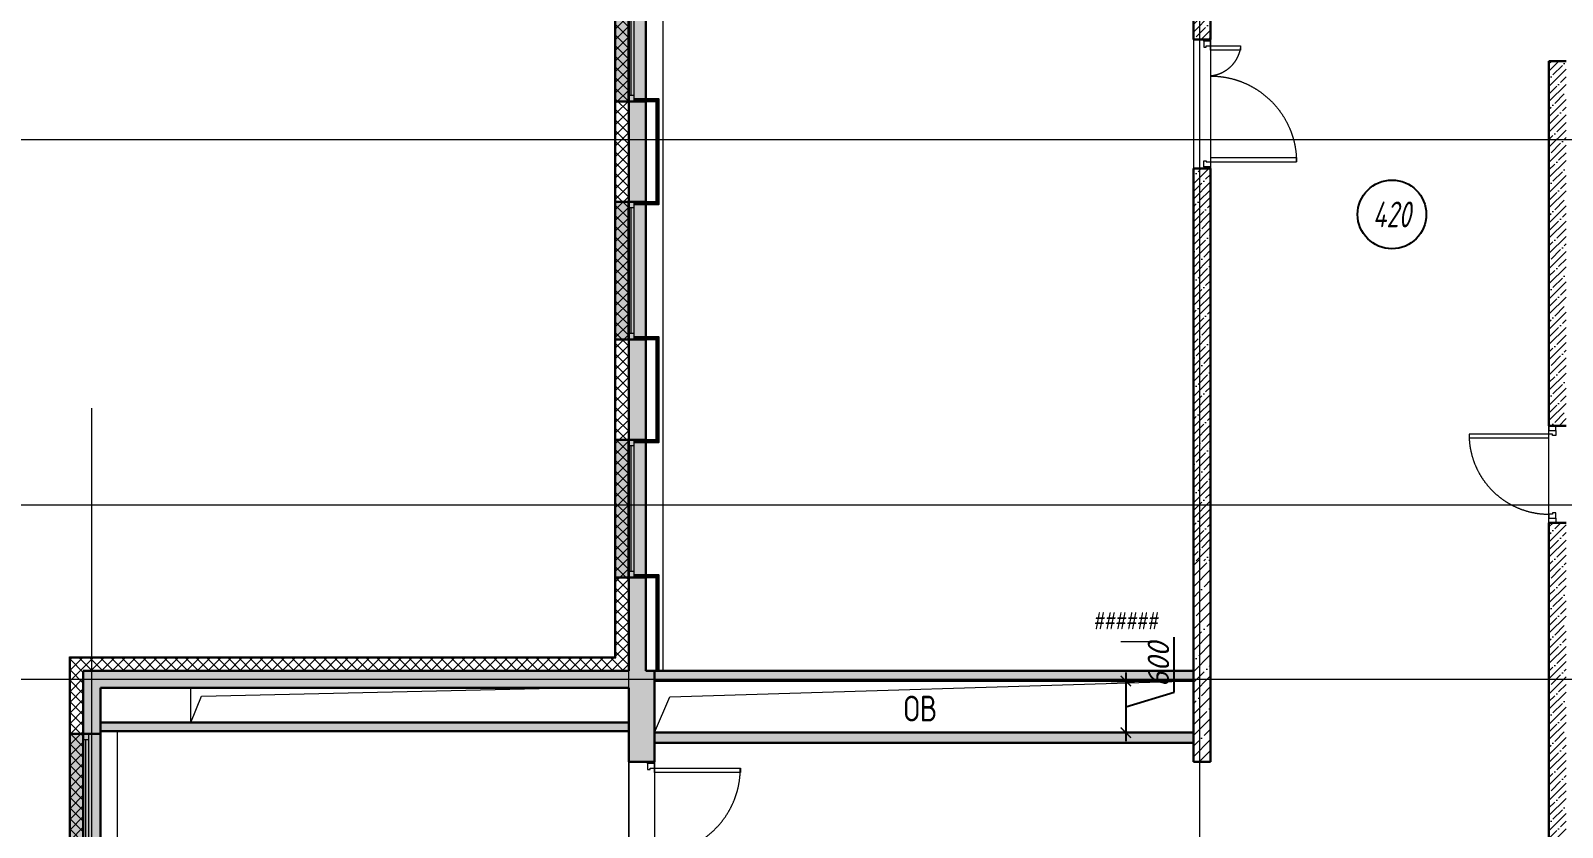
# Model space of a CAD drawing. Extents: x -96705 to 1864084, y -482104 to 235.
# Drawn here: x 926057 to 943891, y -147960 to -138688 of the extents above; entities that cross this region are included whole.
import ezdxf
from ezdxf import colors
from ezdxf.entities.mleader import LeaderData, LeaderLine
from ezdxf.enums import TextEntityAlignment as Align
from ezdxf.math import Vec2, Vec3

# ---------------------------------------------------------------- set-up
doc = ezdxf.new("R2010")
doc.units = 0
doc.header["$LTSCALE"] = 100
doc.header["$PDMODE"] = 1
doc.header["$PDSIZE"] = 200
for name, pattern in [('ACAD_ISO03W100', [30, 12, -18]), ('ADSK_Штриховая_ш2 п1', [3, 2, -1]), ('CENTER', [2, 1.25, -0.25, 0.25, -0.25])]:
    doc.linetypes.add(name, pattern=pattern)
doc.layers.get('Defpoints').update_dxf_attribs({"color": 42})
for name, color, linetype, lineweight in [('АР_Двери', 5, 'Continuous', 18), ('АР_Маркер экспликации', 239, 'Continuous', 13), ('АР_Навесной фасад', 5, 'Continuous', 5), ('АР_Номер помещения', 1, 'Continuous', 25), ('АР_Окна БЛОК', 250, 'Continuous', 13), ('АР_Оси', 193, 'Continuous', 9), ('АР_Отметки', 250, 'Continuous', 15), ('АР_Перегородки газоблок', 165, 'Continuous', 30), ('АР_Перегородки газоблок_Штрих', 165, 'Continuous', 5), ('АР_Подоконники', 163, 'Continuous', 9), ('АР_Помещения_площадь', 19, 'Continuous', 9), ('АР_Сущ Несущая стена', 202, 'Continuous', 30), ('АР_тонкая линия', 250, 'Continuous', 0), ('АР_Утеплитель', 250, 'Continuous', 9), ('АР_Штриховка монолит', 250, 'Continuous', 9), ('Размер шахт', 95, 'Continuous', 9)]:
    doc.layers.add(name, color=color, linetype=linetype, lineweight=lineweight)
doc.layers.add('АР_Отверстия', color=251, linetype='Continuous')
doc.styles.add('ICOCPEUR', font='isocpeur.ttf')
doc.styles.add('ISOCPEUR', font='isocpeui.ttf', dxfattribs={"height": 250})
doc.styles.get("Standard").update_dxf_attribs({"font": 'arial.ttf'})
doc.dimstyles.new('R_100', dxfattribs={"dimtxt": 270, "dimasz": 120, "dimexe": 100, "dimexo": 0, "dimgap": 60, "dimtad": 1, "dimdec": 0, "dimrnd": 5, "dimzin": 0, "dimdsep": 46, "dimtxsty": 'ISOCPEUR', "dimblk": 'ARCHTICK', "dimcen": 0, "dimdle": 100, "dimclrd": 256, "dimclre": 256, "dimclrt": 256, "dimadec": 0, "dimazin": 0, "dimtfac": 2, "dimtdec": 0, "dimtofl": 0, "dimtmove": 1, "dimatfit": 3, "dimfxl": 1, "dimtvp": 3, "dimtolj": 1, "dimtzin": 0, "dimarcsym": 0})
pattern_1 = [(45, (731759.35, -210952.4), (-88.38835, 88.38835), []), (45, (731847.74, -210952.4), (-88.38835, 88.38835), [156.25, -31.25, 0, -31.25])]
pattern_2 = [(50, (731759.35, -210952.4), (215.17805, -18.82564), [22.5, -247.5]), (355, (731759.35, -210952.4), (-41.6254, 225.65764), [18, -198]), (100.45144, (731777.28, -210953.96), (173.55265, 206.832), [19.12206, -210.34263]), (46.1842, (731759.35, -210892.4), (320.1724, -49.6558), [33.75, -371.25]), (96.63564, (731786.03, -210896.53), (280.3986, 292.2356), [28.6831, -315.51413]), (351.18416, (731759.35, -210892.4), (280.3986, 292.2356), [27, -297]), (21, (731789.35, -210907.4), (179.07212, -120.78567), [22.5, -247.5]), (326, (731789.35, -210907.4), (72.9946, 217.54501), [18, -198]), (71.45144, (731804.27, -210917.46), (252.06671, 96.75935), [19.12206, -210.34263]), (37.5, (731759.35, -210952.394), (3.647957, 99.868156), [0, -195.6, 0, -201, 0, -198.75]), (7.5, (731759.35, -210952.39), (78.92086, 118.323514), [0, -114.6, 0, -191.1, 0, -75.75]), (327.5, (731692.45, -210952.394), (160.14673, -6.766462), [0, -75, 0, -234, 0, -310.5]), (317.5, (731662.45, -210952.4), (174.95585, 30.031495), [0, -97.5, 0, -155.4, 0, -220.5])]

# ---------------------------------------------------------------- blocks, each defined once
blk = doc.blocks.new('*U484')
at = {"color": 8}
blk.add_lwpolyline([(-100, 80), (-100, 1010), (-140, 1010), (-140, 80)], close=True, dxfattribs=at)
for points in [[(-1130, 0), (-1130, 80), (-1075, 80), (-1075, 0), (-1130, 0)], [(-1075, 80), (-1075, 0), (-1015, 0), (-1015, 40), (-1030, 40), (-1030, 80), (-1075, 80)], [(-55, 80), (-55, 0), (-115, 0), (-115, 40), (-100, 40), (-100, 80), (-55, 80)], [(0, 0), (0, 80), (-55, 80), (-55, 0), (0, 0)]]:
    blk.add_lwpolyline(points, dxfattribs=at)
at = {"color": 8, "linetype": 'ACAD_ISO03W100', "ltscale": 3}
blk.add_arc((-100, 80), 930, 90, 180, dxfattribs=at)
blk = doc.blocks.new('Полуторная_на лестницу')
at = {"color": 8}
for points in [[(75, 80), (75, 1080), (125, 1080), (125, 80)], [(1375, 430), (1375, 80), (1425, 80), (1425, 430)]]:
    blk.add_lwpolyline(points, close=True, dxfattribs=at)
for points in [[(0, 0), (0, 80), (20, 80), (20, 0), (0, 0)], [(20, 80), (20, 0), (90, 0), (90, 30), (75, 30), (75, 80), (20, 80)], [(1480, 80), (1480, 0), (1410, 0), (1410, 30), (1425, 30), (1425, 80), (1480, 80)], [(1500, 0), (1500, 80), (1480, 80), (1480, 0), (1500, 0)]]:
    blk.add_lwpolyline(points, dxfattribs=at)
at = {"color": 8, "linetype": 'ACAD_ISO03W100', "ltscale": 3}
for centre, radius, start, end in [((75, 80), 1000, 0, 90), ((1465, 40), 392, 95.9075, 174.0925)]:
    blk.add_arc(centre, radius, start, end, dxfattribs=at)
blk = doc.blocks.new('*U240')
at = {"layer": 'АР_Номер помещения', "color": 8}
blk.add_circle((-15881, -583), 400, dxfattribs=at)
at = {"layer": 'АР_Помещения_площадь', "color": 8}
blk.add_line((-14317, -8752), (-14739, -8752), dxfattribs=at)
at = {"color": 8, "style": 'ISOCPEUR', "width": 0.7, "flags": 1}
blk.add_attdef('КАТЕГОРИЯ', (-499, -2092), '', height=250, dxfattribs=at)
at = {"layer": 'АР_Номер помещения', "color": 8, "style": 'ISOCPEUR', "width": 0.7}
blk.add_attdef('НОМЕР_ПОМЕЩЕНИЯ', text='', height=300, dxfattribs=at).set_placement((-15881, -583), align=Align.MIDDLE_CENTER)
at = {"layer": 'АР_Помещения_площадь', "color": 8, "lineweight": 30, "width": 0.7, "flags": 104}
blk.add_attdef('ИМЯ_ПОМЕЩЕНИЯ', text='', height=100, dxfattribs=at).set_placement((158, 1217), align=Align.MIDDLE_CENTER)
at = {"layer": 'АР_Помещения_площадь', "color": 8, "style": 'ISOCPEUR', "width": 0.7}
blk.add_attdef('ПЛОЩАДЬ_ПОМЕЩЕНИЯ', text='', height=200, dxfattribs=at).set_placement((-14312, -8506), align=Align.MIDDLE_RIGHT)
blk = doc.blocks.new('*U223')
at = {"layer": 'АР_Номер помещения', "color": 8}
blk.add_circle((-21006, -3796), 400, dxfattribs=at)
at = {"layer": 'АР_Помещения_площадь', "color": 8}
blk.add_line((-20060, -13316), (-20482, -13316), dxfattribs=at)
at = {"color": 8, "style": 'ISOCPEUR', "width": 0.7, "flags": 1}
blk.add_attdef('КАТЕГОРИЯ', (-499, -2092), '', height=250, dxfattribs=at)
at = {"layer": 'АР_Номер помещения', "color": 8, "style": 'ISOCPEUR', "width": 0.7}
blk.add_attdef('НОМЕР_ПОМЕЩЕНИЯ', text='', height=300, dxfattribs=at).set_placement((-21006, -3796), align=Align.MIDDLE_CENTER)
at = {"layer": 'АР_Помещения_площадь', "color": 8, "lineweight": 30, "width": 0.7, "flags": 104}
blk.add_attdef('ИМЯ_ПОМЕЩЕНИЯ', text='', height=100, dxfattribs=at).set_placement((158, 1217), align=Align.MIDDLE_CENTER)
at = {"layer": 'АР_Помещения_площадь', "color": 8, "style": 'ISOCPEUR', "width": 0.7}
blk.add_attdef('ПЛОЩАДЬ_ПОМЕЩЕНИЯ', text='', height=200, dxfattribs=at).set_placement((-20055, -13070), align=Align.MIDDLE_RIGHT)
blk = doc.blocks.new('_ArchTick')
at = {"color": 8, "linetype": 'ByBlock', "const_width": 0.15}
blk.add_lwpolyline([(-0.5, -0.5), (0.5, 0.5)], dxfattribs=at)
blk = doc.blocks.new('*D1115')
at = {"layer": 'Defpoints', "color": 0, "ltscale": 100, "transparency": 16777216}
for p in [(938636, -146257), (938636, -146857), (938808, -146857)]:
    blk.add_point(p, dxfattribs=at)
at = {"layer": 'Размер шахт', "color": 8, "lineweight": -2, "ltscale": 100, "transparency": 16777216}
for p, q in [((939373, -146387), (939373, -145748)), ((938808, -146157), (938808, -146957)), ((938636, -146257), (938908, -146257)), ((938808, -146557), (939373, -146387)), ((938636, -146857), (938908, -146857))]:
    blk.add_line(p, q, dxfattribs=at)
at = {"layer": 'Размер шахт', "color": 8, "lineweight": -2, "ltscale": 100, "transparency": 16777216, "xscale": 120, "yscale": 120, "zscale": 120}
for p, rotation in [((938808, -146257), 90), ((938808, -146857), 270)]:
    blk.add_blockref('_ArchTick', p, dxfattribs=dict(at, rotation=rotation))
at = {"layer": 'Размер шахт', "color": 8, "ltscale": 100, "transparency": 16777216, "insert": (939188, -146067), "char_height": 250, "attachment_point": 5, "rotation": 90, "style": 'ISOCPEUR'}
blk.add_mtext('\\A1;600', dxfattribs=at)
blk = doc.blocks.new('_DotSmall')
at = {"color": 0, "linetype": 'ByBlock', "const_width": 0.5}
blk.add_lwpolyline([(-0.0625, 0, 1), (0.0625, 0, 1)], format="xyb", close=True, dxfattribs=at)
blk = doc.blocks.new('*U411')
h = blk.add_hatch(color=8)
h.dxf.hatch_style = 1
h.paths.add_polyline_path([(-1310, 140), (0, 140), (0, -220), (-1310, -220)])
at = {"color": 8, "lineweight": 30}
for p, q in [((-1310, 140), (-1310, -220)), ((0, 140), (0, -220))]:
    blk.add_line(p, q, dxfattribs=at)
at = {"color": 8}
for p, q in [((-1310, 140), (0, 140)), ((-1310, 140), (-1310, 140)), ((-1310, 140), (-1310, 140)), ((-1310, 0), (0, 0)), ((0, 140), (0, 140)), ((0, 140), (0, 140)), ((-1310, -70), (0, -70)), ((-1240, 0), (-1240, -70)), ((-1240, -35), (-70, -35)), ((-70, 0), (-70, -70)), ((0, -220), (-1310, -220))]:
    blk.add_line(p, q, dxfattribs=at)
blk = doc.blocks.new('*U412')
h = blk.add_hatch(color=8)
h.dxf.hatch_style = 1
h.paths.add_polyline_path([(-1600, 140), (0, 140), (0, -220), (-1600, -220)])
at = {"color": 8, "lineweight": 30}
for p, q in [((-1600, 140), (-1600, -220)), ((0, 140), (0, -220))]:
    blk.add_line(p, q, dxfattribs=at)
at = {"color": 8}
for p, q in [((-1600, 140), (0, 140)), ((-1600, 140), (-1600, 140)), ((-1600, 140), (-1600, 140)), ((-1600, 0), (0, 0)), ((0, 140), (0, 140)), ((0, 140), (0, 140)), ((-1600, -70), (0, -70)), ((-1530, 0), (-1530, -70)), ((-1530, -35), (-70, -35)), ((-70, 0), (-70, -70)), ((0, -220), (-1600, -220))]:
    blk.add_line(p, q, dxfattribs=at)

msp = doc.modelspace()

# ---------------------------------------------------------------- hatches: boundary and pattern name
at = {"layer": 'АР_Перегородки газоблок_Штрих', "ltscale": 100}
h = msp.add_hatch(dxfattribs=at)
h.set_pattern_fill('AR-CONC', color=8, scale=30)
h.set_pattern_definition(pattern_2)
h.paths.add_polyline_path([(939595.3, -146136.7), (933320, -146136.7), (933320, -146256.7), (939595, -146255.9), (939594.6, -146256.7)])
h = msp.add_hatch(dxfattribs=at)
h.set_pattern_fill('AR-CONC', color=8, scale=30)
h.set_pattern_definition([(50, (1003635.66, -210952.4), (215.17805, -18.82564), [22.5, -247.5]), (355, (1003635.66, -210952.4), (-41.6254, 225.65764), [18, -198]), (100.45144, (1003653.6, -210953.96), (173.55265, 206.832), [19.12206, -210.34263]), (46.1842, (1003635.66, -210892.4), (320.1724, -49.6558), [33.75, -371.25]), (96.63564, (1003662.34, -210896.53), (280.3986, 292.2356), [28.6831, -315.5141]), (351.18416, (1003635.66, -210892.4), (280.3986, 292.2356), [27, -297]), (21, (1003665.66, -210907.4), (179.0721, -120.78567), [22.5, -247.5]), (326, (1003665.66, -210907.4), (72.9946, 217.545), [18, -198]), (71.45144, (1003680.59, -210917.46), (252.0667, 96.75935), [19.12206, -210.34263]), (37.5, (1003635.66, -210952.394), (3.647957, 99.868156), [0, -195.6, 0, -201, 0, -198.75]), (7.5, (1003635.66, -210952.39), (78.92086, 118.32351), [0, -114.6, 0, -191.1, 0, -75.75]), (327.5, (1003568.76, -210952.394), (160.14673, -6.76646), [0, -75, 0, -234, 0, -310.5]), (317.5, (1003538.76, -210952.4), (174.95585, 30.0315), [0, -97.5, 0, -155.4, 0, -220.5])])
h.paths.add_polyline_path([(933020, -146739), (932418.6, -146739), (932318.6, -146739), (926870, -146739), (926870, -146839), (933020, -146839)])
h = msp.add_hatch(dxfattribs=at)
h.set_pattern_fill('AR-CONC', color=8, scale=30)
h.set_pattern_definition(pattern_2)
h.paths.add_polyline_path([(939595.3, -146856.7), (933320, -146856.7), (933320, -146976.7), (939595, -146975.9), (939594.6, -146976.7)])
at = {"layer": 'АР_Утеплитель', "ltscale": 100}
h = msp.add_hatch(dxfattribs=at)
h.set_pattern_fill('ANSI37', color=8, scale=700)
h.set_pattern_definition([(45, (-18326.67, -106593.18), (-61.871843, 61.871843), []), (135, (-18326.67, -106593.18), (-61.871843, -61.871843), [])])
h.paths.add_polyline_path([(926669.9, -146136.7), (933020, -146136.7), (933020, -128266.7), (938659.8, -128266.7), (938659.8, -128116.7), (932870, -128116.7), (932870, -145986.7), (926519.9, -145986.7), (926520, -155996.7), (939920, -155996.7), (939920, -149646.7), (948040, -149646.7), (948040, -144456.7), (956307.4, -144456.7), (956307.4, -144706.7), (956457.4, -144706.7), (956457.4, -144306.7), (947890, -144306.7), (947890, -149496.7), (939770, -149496.7), (939770, -155846.7), (926670, -155846.7)])
at = {"layer": 'АР_Штриховка монолит', "ltscale": 100}
h = msp.add_hatch(dxfattribs=at)
h.set_pattern_fill('ANSI35', color=8, scale=500)
h.set_pattern_definition(pattern_1)
h.paths.add_polyline_path([(933219.9, -128466.7), (933019.9, -128466.7), (933019.9, -146136.7), (926670, -146136.7), (926670, -146336.7), (926870, -146336.7), (933020, -146336.7), (933020, -147196.7), (933320, -147196.7), (933320, -146136.7), (933220, -146136.7)])
h = msp.add_hatch(dxfattribs=at)
h.set_pattern_fill('ANSI35', color=8, scale=500)
h.set_pattern_definition(pattern_1)
h.paths.add_polyline_path([(939795, -137706.6), (939595, -137706.6), (939595, -138791.7), (939795, -138791.7)])
h = msp.add_hatch(dxfattribs=at)
h.set_pattern_fill('ANSI35', color=8, scale=500)
h.set_pattern_definition(pattern_1)
h.paths.add_polyline_path([(943935, -139044.2), (943735, -139044.2), (943735, -143285.6), (943935, -143285.6)])
h = msp.add_hatch(dxfattribs=at)
h.set_pattern_fill('ANSI35', color=8, scale=500)
h.set_pattern_definition(pattern_1)
h.paths.add_polyline_path([(939795, -140291.7), (939595, -140291.7), (939595, -144859.1), (939795, -144859.1)])
h = msp.add_hatch(dxfattribs=at)
h.set_pattern_fill('ANSI35', color=8, scale=500)
h.set_pattern_definition(pattern_1)
h.paths.add_polyline_path([(947690, -149296.7), (943935, -149296.7), (943935, -144415.6), (943735, -144415.6), (943735, -149296.7), (939795, -149296.7), (939795, -149496.7), (947690, -149496.7)])
h = msp.add_hatch(dxfattribs=at)
h.set_pattern_fill('ANSI35', color=8, scale=700)
h.set_pattern_definition([(45, (-34607.84, -53186.82), (-123.743687, 123.743687), []), (45, (-34484.1, -53186.82), (-123.743687, 123.743687), [218.75, -43.75, 0, -43.75])])
h.paths.add_polyline_path([(939795, -144841.7), (939595, -144841.7), (939595, -147196.7), (939795, -147196.7)])
h = msp.add_hatch(dxfattribs=at)
h.set_pattern_fill('ANSI35', color=8, scale=500)
h.set_pattern_definition(pattern_1)
h.paths.add_polyline_path([(926870, -146336.7), (926670, -146336.7), (926670, -155846.7), (938823.2, -155846.7), (938823.2, -155646.7), (926870, -155646.7)])

# ---------------------------------------------------------------- linework, layer by layer
at = {"color": 8}
for points in [[(933034.4, -140681.7), (933345.7, -140681.7), (933345.7, -139511.7), (932967.9, -139511.7)], [(933079.9, -140706.7), (933370.7, -140706.7), (933370.7, -139486.7), (933079.9, -139486.7)], [(933079.9, -140694.2), (933358.2, -140694.2), (933358.2, -139499.2), (933079.9, -139499.2)], [(933079.9, -140681.7), (933345.7, -140681.7), (933345.7, -139511.7), (933079.9, -139511.7)], [(933080, -140706.7), (933370.7, -140706.7), (933370.7, -139486.7), (933080, -139486.7)], [(933080, -140694.2), (933358.2, -140694.2), (933358.2, -139499.2), (933080, -139499.2)], [(933034.4, -143451.7), (933345.7, -143451.7), (933345.7, -142281.7), (932967.9, -142281.7)], [(933080, -143476.7), (933370.7, -143476.7), (933370.7, -142256.7), (933080, -142256.7)], [(933080, -143476.7), (933370.7, -143476.7), (933370.7, -142256.7), (933080, -142256.7)], [(933080, -143464.2), (933358.2, -143464.2), (933358.2, -142269.2), (933080, -142269.2)], [(933080, -143464.2), (933358.2, -143464.2), (933358.2, -142269.2), (933080, -142269.2)], [(933080, -143451.7), (933345.7, -143451.7), (933345.7, -142281.7), (933080, -142281.7)], [(933370.3, -146136.7), (933370.3, -145026.7), (933079.6, -145026.7)], [(933357.8, -146136.7), (933357.8, -145039.2), (933079.6, -145039.2)], [(933345.3, -146136.7), (933345.3, -145051.7), (933079.6, -145051.7)]]:
    msp.add_lwpolyline(points, dxfattribs=at)
at = {"layer": 'АР_Навесной фасад', "color": 8, "ltscale": 100}
for p, q in [((932860, -145976.7), (932860, -128106.7)), ((932870, -145986.7), (932870, -128116.7)), ((926509.6, -145976.7), (932860, -145976.7)), ((926519.6, -145986.7), (932870, -145986.7))]:
    msp.add_line(p, q, dxfattribs=at)
for points in [[(926510, -156006.7), (926509.6, -145976.7)], [(926520, -155996.7), (926519.6, -145986.7)]]:
    msp.add_lwpolyline(points, dxfattribs=at)
at = {"layer": 'АР_Оси', "color": 8, "linetype": 'CENTER', "ltscale": 1000}
for p, q in [((933020, -157558), (933020, -123674.1)), ((939670, -157558), (939670, -128175.4)), ((914206.2, -139956.7), (997803.4, -139956.7)), ((926770, -157558), (926770, -143079.9)), ((914206.2, -144206.7), (997803.4, -144206.7)), ((914206.2, -146236.7), (997803.4, -146236.7))]:
    msp.add_line(p, q, dxfattribs=at)
at = {"layer": 'АР_Перегородки газоблок', "color": 8, "ltscale": 100}
for p, q in [((933020, -146739), (926870, -146739)), ((933020, -146839), (926870, -146839))]:
    msp.add_line(p, q, dxfattribs=at)
for points in [[(933320, -146136.7), (939595, -146136.7)], [(933320, -146256.7), (939595, -146256.7)], [(939595, -146856.7), (933320, -146856.7)], [(939595, -146976.7), (933320, -146976.7)]]:
    msp.add_lwpolyline(points, dxfattribs=at)
at = {"layer": 'АР_Подоконники', "color": 8, "ltscale": 100}
for p, q in [((933420, -146136.7), (933420, -137811.7)), ((927070, -155446.7), (927070, -146839))]:
    msp.add_line(p, q, dxfattribs=at)
at = {"layer": 'АР_Сущ Несущая стена', "color": 8, "ltscale": 100}
for p, q in [((933020, -146136.7), (933020, -128266.7)), ((933220, -146136.7), (933220, -128466.7)), ((939595, -138791.7), (939595, -137706.6)), ((939795, -138791.7), (939795, -137706.6)), ((939595, -138791.7), (939795, -138791.7)), ((943735, -139044.2), (943735, -143285.6)), ((943735, -139044.2), (943935, -139044.2)), ((939595, -145125.9), (939595, -140291.7)), ((939595, -140291.7), (939795, -140291.7)), ((939795, -145125.9), (939795, -140291.7)), ((943735, -143285.6), (943935, -143285.6)), ((943735, -144415.6), (943735, -149296.7)), ((943735, -144415.6), (943935, -144415.6)), ((939595, -147196.7), (939595, -144841.7)), ((939795, -147196.7), (939795, -144841.7)), ((926670, -155846.7), (926670, -146136.7)), ((926670, -146136.7), (933020, -146136.7)), ((933220, -146136.7), (933320, -146136.7)), ((933320, -146136.7), (933320, -147196.7)), ((926870, -155646.7), (926870, -146336.7)), ((926870, -146336.7), (933020, -146336.7)), ((933020, -146336.7), (933020, -147196.7)), ((933020, -147196.7), (933320, -147196.7)), ((939595, -147196.7), (939795, -147196.7))]:
    msp.add_line(p, q, dxfattribs=at)
at = {"layer": 'АР_тонкая линия', "color": 8, "linetype": 'ADSK_Штриховая_ш2 п1', "ltscale": 50}
for p, q in [((939595, -138791.7), (939595, -140491.7)), ((939795, -138791.7), (939795, -140491.7)), ((943735, -144415.6), (943735, -143285.6)), ((933020, -147196.7), (933020, -148896.7)), ((933320, -147196.7), (933320, -148896.7))]:
    msp.add_line(p, q, dxfattribs=at)
at = {"layer": 'АР_тонкая линия', "color": 8, "ltscale": 100}
msp.add_line((927920, -146739), (927920, -146336.7), dxfattribs=at)
for points in [[(927920, -146739), (928045.7, -146434.1), (932318.6, -146336.7)], [(933320, -146856.7), (933498.2, -146440.9), (939595, -146256.7)]]:
    msp.add_lwpolyline(points, dxfattribs=at)

# ---------------------------------------------------------------- block references
at = {"layer": 'АР_Двери', "color": 8, "xscale": -1, "rotation": 270}
msp.add_blockref('Полуторная_на лестницу', (939715, -140291.7), dxfattribs=at)
at = {"layer": 'АР_Двери', "color": 8}
for name, p, rotation in [('*U484', (943815, -143285.6), 90.00000000000001), ('Полуторная_на лестницу', (933240, -147196.7), 270)]:
    msp.add_blockref(name, p, dxfattribs=dict(at, rotation=rotation))
at = {"layer": 'АР_Маркер экспликации', "color": 8}
ref = msp.add_blockref('*U223', (959233.4, -132486.2), dxfattribs=at)
ref.add_attrib('НОМЕР_ПОМЕЩЕНИЯ', '426', dxfattribs={"layer": 'АР_Номер помещения', "color": 8, "height": 300, "style": 'ISOCPEUR', "width": 0.7}).set_placement((938227.1, -136282.3), align=Align.MIDDLE_CENTER)
ref.add_attrib('ПЛОЩАДЬ_ПОМЕЩЕНИЯ', '######', dxfattribs={"layer": 'АР_Помещения_площадь', "color": 8, "height": 200, "style": 'ISOCPEUR', "width": 0.7}).set_placement((939178.5, -145555.7), align=Align.MIDDLE_RIGHT)
ref = msp.add_blockref('*U240', (957788.2, -140244.2), dxfattribs=at)
ref.add_attrib('НОМЕР_ПОМЕЩЕНИЯ', '420', dxfattribs={"layer": 'АР_Номер помещения', "color": 8, "height": 300, "style": 'ISOCPEUR', "width": 0.7}).set_placement((941907.3, -140827), align=Align.MIDDLE_CENTER)
ref.add_attrib('ПЛОЩАДЬ_ПОМЕЩЕНИЯ', '######', dxfattribs={"layer": 'АР_Помещения_площадь', "color": 8, "height": 200, "style": 'ISOCPEUR', "width": 0.7}).set_placement((943476, -148750.1), align=Align.MIDDLE_RIGHT)
at = {"layer": 'АР_Окна БЛОК', "color": 8, "rotation": 270}
for name, p in [('*U412', (933080, -139511.7)), ('*U412', (933080, -142281.7)), ('*U412', (933080, -145051.7)), ('*U411', (926729.8, -148181.7))]:
    msp.add_blockref(name, p, dxfattribs=at)

# ---------------------------------------------------------------- texts
at = {"layer": 'АР_Отверстия', "color": 8, "ltscale": 100, "insert": (936415.7, -146577.9), "char_height": 300, "attachment_point": 5, "line_spacing_factor": 0.7, "style": 'ICOCPEUR'}
msp.add_mtext('\\A1;{\\W0.8;ОВ}', dxfattribs=at)

# ---------------------------------------------------------------- dimensions: what is measured, and where the dimension line sits
at = {"layer": 'Размер шахт', "color": 8, "ltscale": 100}
dim = msp.add_linear_dim(base=(938808.1, -146856.7), p1=(938635.9, -146256.7), p2=(938635.9, -146856.7), angle=90, dimstyle='R_100', override={"dimpost": '\\X', "dimclrd": 8, "dimclre": 8, "dimclrt": 8, "dimfxl": 300, "dimarcsym": 1}, dxfattribs=at)
dim.commit()
dim.dimension.update_dxf_attribs({"geometry": '*D1115', "text_midpoint": (939188.1, -146327.2)})

# ---------------------------------------------------------------- leaders
at = {"layer": 'АР_Отметки', "color": 8}
ml = msp.add_multileader_mtext('Standard', dxfattribs=at)
ml.set_content('+12,650', color=8, style='ISOCPEUR')
ml.set_leader_properties(color=8, linetype='Continuous', lineweight=-1)
ml.set_arrow_properties(name='DOTSMALL')
ml.build(insert=Vec2(0, 0))
ml.multileader.update_dxf_attribs({"has_text_frame": 1, "text_left_attachment_type": 4, "text_right_attachment_type": 4, "dogleg_length": 100, "arrow_head_size": 180})
ctx = ml.context
ctx.base_point, ctx.char_height, ctx.arrow_head_size, ctx.landing_gap_size, ctx.plane_origin = Vec3(935468.6, -155312.2), 250, 180, 50, Vec3(960704.5, -166935.3)
ctx.left_attachment, ctx.right_attachment = 4, 4
notes = []
notes.append((ctx, [(0, (0, 0, 0), (0, 0), (1, 0), 1, [])]))
ctx.mtext.insert, ctx.mtext.width, ctx.mtext.line_spacing_style, ctx.mtext.flow_direction = Vec3(935518.6, -154978.8), 852.697, 2, 5
ml = msp.add_multileader_mtext('Standard', dxfattribs=at)
ml.set_content('+12,200', color=8, style='ISOCPEUR')
ml.set_leader_properties(color=8, linetype='Continuous', lineweight=-1)
ml.set_arrow_properties(name='DOTSMALL')
ml.build(insert=Vec2(0, 0))
ml.multileader.update_dxf_attribs({"has_text_frame": 1, "text_left_attachment_type": 4, "text_right_attachment_type": 4, "dogleg_length": 100, "arrow_head_size": 180})
ctx = ml.context
ctx.base_point, ctx.char_height, ctx.arrow_head_size, ctx.landing_gap_size, ctx.plane_origin = Vec3(935468.6, -154727.8), 250, 180, 50, Vec3(960704.5, -166351)
ctx.left_attachment, ctx.right_attachment = 4, 4
notes.append((ctx, [(0, (0, 0, 0), (0, 0), (1, 0), 1, [])]))
ctx.mtext.insert, ctx.mtext.width, ctx.mtext.line_spacing_style, ctx.mtext.flow_direction = Vec3(935518.6, -154394.5), 852.697, 2, 5
ml = msp.add_multileader_mtext('Standard', dxfattribs=at)
ml.set_content('+12,200', color=8, style='ISOCPEUR')
ml.set_leader_properties(color=8, linetype='Continuous', lineweight=-1)
ml.set_arrow_properties(name='DOTSMALL')
ml.build(insert=Vec2(0, 0))
ml.multileader.update_dxf_attribs({"has_text_frame": 1, "text_left_attachment_type": 4, "text_right_attachment_type": 4, "dogleg_length": 100, "arrow_head_size": 180})
ctx = ml.context
ctx.base_point, ctx.char_height, ctx.arrow_head_size, ctx.landing_gap_size, ctx.plane_origin, ctx.plane_x_axis, ctx.plane_y_axis = Vec3(956621.4, -142271), 250, 180, 50, Vec3(968768.9, -117035.1), Vec3(0, 1), Vec3(-1, 0)
ctx.left_attachment, ctx.right_attachment = 4, 4
notes.append((ctx, [(0, (0, 0, 0), (0, 0), (1, 0), 1, [])]))
ctx.mtext.insert, ctx.mtext.text_direction, ctx.mtext.rotation, ctx.mtext.width, ctx.mtext.line_spacing_style, ctx.mtext.flow_direction = Vec3(956288, -142221), Vec3(0, 1), 1.5707963, 852.697, 2, 5
ml = msp.add_multileader_mtext('Standard', dxfattribs=at)
ml.set_content('+12,200', color=8, style='ISOCPEUR')
ml.set_leader_properties(color=8, linetype='Continuous', lineweight=-1)
ml.set_arrow_properties(name='DOTSMALL')
ml.build(insert=Vec2(0, 0))
ml.multileader.update_dxf_attribs({"has_text_frame": 1, "text_left_attachment_type": 4, "text_right_attachment_type": 4, "dogleg_length": 100, "arrow_head_size": 180})
ctx = ml.context
ctx.base_point, ctx.char_height, ctx.arrow_head_size, ctx.landing_gap_size, ctx.plane_origin, ctx.plane_x_axis, ctx.plane_y_axis = Vec3(966248.8, -142164), 250, 180, 50, Vec3(978396.4, -116928.1), Vec3(0, 1), Vec3(-1, 0)
ctx.left_attachment, ctx.right_attachment = 4, 4
notes.append((ctx, [(0, (0, 0, 0), (0, 0), (1, 0), 1, [])]))
ctx.mtext.insert, ctx.mtext.text_direction, ctx.mtext.rotation, ctx.mtext.width, ctx.mtext.line_spacing_style, ctx.mtext.flow_direction = Vec3(965915.5, -142114), Vec3(0, 1), 1.5707963, 852.697, 2, 5
ml = msp.add_multileader_mtext('Standard', dxfattribs=at)
ml.set_content('+11,900', color=8, style='ISOCPEUR')
ml.set_leader_properties(color=8, linetype='Continuous', lineweight=-1)
ml.set_arrow_properties(name='DOTSMALL')
ml.build(insert=Vec2(0, 0))
ml.multileader.update_dxf_attribs({"has_text_frame": 1, "text_left_attachment_type": 4, "text_right_attachment_type": 4, "dogleg_length": 100, "arrow_head_size": 180})
ctx = ml.context
ctx.base_point, ctx.char_height, ctx.arrow_head_size, ctx.landing_gap_size, ctx.plane_origin = Vec3(986391, -153939.8), 250, 180, 50, Vec3(1011626.9, -166087.3)
ctx.left_attachment, ctx.right_attachment = 4, 4
notes.append((ctx, [(0, (0, 0, 0), (0, 0), (1, 0), 1, [])]))
ctx.mtext.insert, ctx.mtext.rotation, ctx.mtext.width, ctx.mtext.line_spacing_style, ctx.mtext.flow_direction = Vec3(986441, -153606.5), 6.2831853, 852.697, 2, 5
for ctx, leaders in notes:
    for number, flags, end, landing, length, lines in leaders:
        leader = LeaderData()
        leader.index, (leader.has_last_leader_line, leader.has_dogleg_vector, leader.attachment_direction) = number, flags
        leader.last_leader_point, leader.dogleg_vector, leader.dogleg_length = Vec3(end), Vec3(landing), length
        for number, points, colour, breaks in lines:
            line = LeaderLine()
            line.index, line.vertices, line.color, line.breaks = number, Vec3.list(points), colors.encode_raw_color(colour), breaks
            leader.lines.append(line)
        ctx.leaders.append(leader)

doc.saveas('drawing.dxf')
